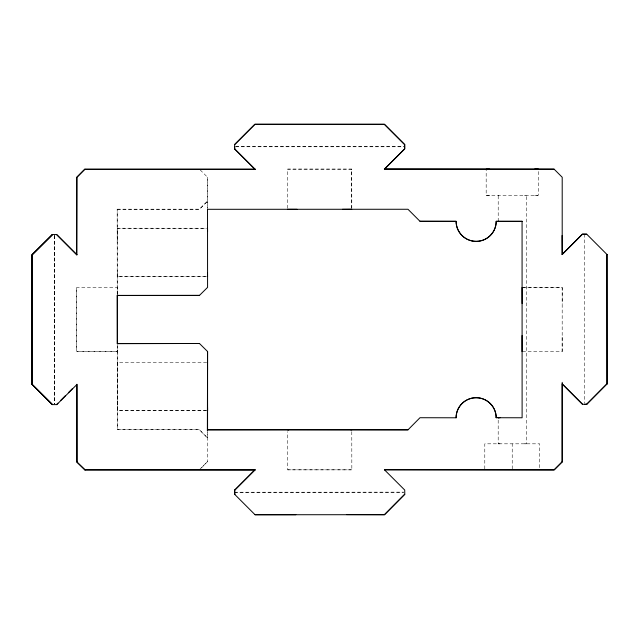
<?xml version="1.0" encoding="UTF-8"?>
<svg xmlns="http://www.w3.org/2000/svg" width="639" height="639" viewBox="0 0 639 639"><rect width="100%" height="100%" fill="white"/><g stroke="black" fill="none" stroke-linecap="round" stroke-linejoin="round"><path stroke-width="0.48" stroke-dasharray="3.19 2.4" d="M117.233 344.661L117.241 429.648L199.392 429.64L207.363 437.763L199.344 429.743L117.288 429.704L117.288 344.717M117.304 295.394L117.193 209.185L117.209 293.98M206.565 410.741L117.352 410.733L117.296 362.529L207.499 362.537M117.296 363.343L117.296 362.529M117.344 240.352L117.296 228.211L206.533 228.227M207.531 208.306L207.443 177.107L207.523 208.186M351.785 431.676L351.841 469.841L350.747 469.849L287.702 469.841L287.646 431.684M287.662 208.33L287.606 169.095L288.7 169.079L351.746 169.087L351.801 208.338M351.746 208.266L351.746 169.087M484.793 468.914L484.793 443.817L539.643 443.825L539.643 468.922M489.674 195.27L486.175 195.27L486.183 170.174M500.065 443.825L498.188 443.817L498.188 417.762M498.204 221.326L498.204 195.27L500.089 195.27M512.222 468.922L512.214 443.817M524.371 443.825L526.248 443.825L526.264 195.27L524.387 195.27M486.175 195.27L538.294 195.27L538.294 170.182M117.28 294.18L117.272 287.422L76.736 287.374L76.744 351.514L117.288 351.57L117.288 350.476M117.225 288.461L117.272 287.422M207.363 437.763L207.371 431.812M117.193 209.185L199.448 209.169L207.459 201.149M117.304 209.233L199.512 209.272L207.531 201.253M199.408 469.713L207.427 461.693L199.552 469.905M351.801 169.159L287.662 169.159M525.793 195.27L526.264 195.27M498.188 443.817L498.668 443.817M235.599 146.706L403.704 146.714M235.639 146.778L403.744 146.794M534.803 195.27L538.294 195.27M117.344 228.315L205.59 228.339M117.28 273.093L117.28 276.32L206.525 276.336M205.582 276.439L117.28 276.32M522.103 287.478L562.184 287.478L562.192 303.533M523.085 287.486L562.192 287.494L562.176 351.626L522.095 351.618M117.288 351.57L76.744 351.514L76.736 287.374M206.509 410.645L117.352 410.733M234.665 492.206L403.736 492.182L234.729 492.31M498.204 195.27L498.684 195.27M525.769 443.825L526.248 443.825M200.215 169.942L207.571 177.291M287.702 469.841L351.841 469.841M562.152 351.602L562.152 335.563M117.233 350.42L117.241 351.514M584.565 234.17L584.637 403.297M207.515 431.684L207.563 461.885M117.288 409.815L117.288 398.6M54.523 235.543L54.666 403.608M54.395 235.543L54.435 404.607M54.347 235.543L54.411 403.608"/><path stroke-width="0.96" d="M84.739 469.873L255.025 469.921L84.739 469.873L76.72 461.861L76.744 384.319M117.288 343.87L117.28 295.034M117.384 343.598L199.56 343.502L117.384 343.598L117.304 295.394L199.56 295.402L117.392 295.49M207.523 229.05L207.523 228.227L207.579 231.558M456.118 417.786L456.07 417.73A20.041 20.041 0 0 1 476.119 397.682A20.041 20.041 0 0 1 496.16 417.73L496.207 417.794A20.041 20.041 0 0 0 476.167 397.746A20.041 20.041 0 0 0 456.118 417.786L419.991 417.722L408.009 429.815L207.563 429.799L207.579 351.522L199.472 343.502M199.472 295.402L207.579 287.382L207.523 209.177M207.555 407.522L207.555 410.741L207.499 398.616M522.071 221.294L522.111 417.77L496.16 417.73M562.136 461.837L554.125 469.849L384.422 469.753L554.173 469.913L562.192 461.893L562.152 383.879M586.73 234.241L582.48 234.241L562.2 254.538L562.208 177.259L554.141 169.183L384.382 169.071L554.141 169.183M562.192 461.893L562.216 382.346M207.379 430.822L207.579 351.522M562.2 254.538L562.072 235.527M56.496 404.607L57.893 403.209M60.681 400.405L65.569 395.509M68.365 392.713L72.55 388.512M84.883 169.263L76.992 177.283L76.72 254.833L76.68 177.283L84.691 169.263L254.985 169.263L234.689 148.983L234.601 146.706M52.294 234.545L31.95 254.833L32.03 384.327M32.214 254.833L52.534 234.545L32.03 254.833L32.166 384.327L52.558 404.607M234.689 148.983L234.609 144.582L254.889 124.293L384.43 124.357M384.382 169.071L404.663 148.783L404.671 144.542L384.374 124.262L254.889 124.293L234.609 144.582M384.47 169.231L404.751 148.935L404.671 144.542M234.657 490.073L234.745 494.458L234.657 490.073L254.937 469.785M234.745 490.209L255.025 469.921M562.12 254.386L582.401 234.098L586.674 234.138L607.018 254.522M384.47 514.627L404.727 494.298L384.526 514.707L255.041 514.738L234.665 494.338M586.706 404.183L606.986 383.879L586.77 404.303L582.52 404.303L562.232 384.023M522.095 221.334L496.176 221.294A20.041 20.041 0 0 1 476.127 241.334A20.041 20.041 0 0 1 456.086 221.294L420.007 221.286L456.134 221.35A20.041 20.041 0 0 0 476.175 241.398A20.041 20.041 0 0 0 496.223 221.358L522.159 221.326M255.608 169.255L84.691 169.263M486.183 169.207L489.674 169.207M498.668 417.762L498.188 417.762L500.065 417.762M350.747 429.799L351.841 429.791L287.646 429.727L288.796 429.799M207.579 209.304L407.978 209.265L420.055 221.35M297.055 209.32L287.662 209.312M342.416 209.32L351.746 209.241M52.23 234.545L56.783 234.545L77.071 254.833M586.754 404.271L584.637 404.287M288.293 429.743L207.563 429.799M352.113 429.751L408.009 429.815M76.72 461.861L85.187 469.873M255.025 514.722L295.865 514.714M346.594 514.595L384.518 514.691M384.422 124.341L404.751 144.686M562.855 384.574L582.52 404.303M234.601 148.831L254.897 169.103M384.422 469.753L404.719 490.033L404.806 494.418M52.438 404.607L31.982 384.327L52.254 404.607L56.807 404.607L77.087 384.319L77.167 461.861M56.472 234.545L76.72 254.833M522.071 287.454L522.111 303.533M207.499 362.537L207.563 369.685M522.063 351.602L522.063 335.563M207.563 276.439L207.515 273.109M606.986 254.466L607.05 384.007M606.946 254.394L607.01 383.935M32.158 254.833L32.27 384.327M538.294 169.215L534.811 169.215L538.294 169.215M498.684 221.326L498.204 221.326L498.684 221.326"/></g></svg>
